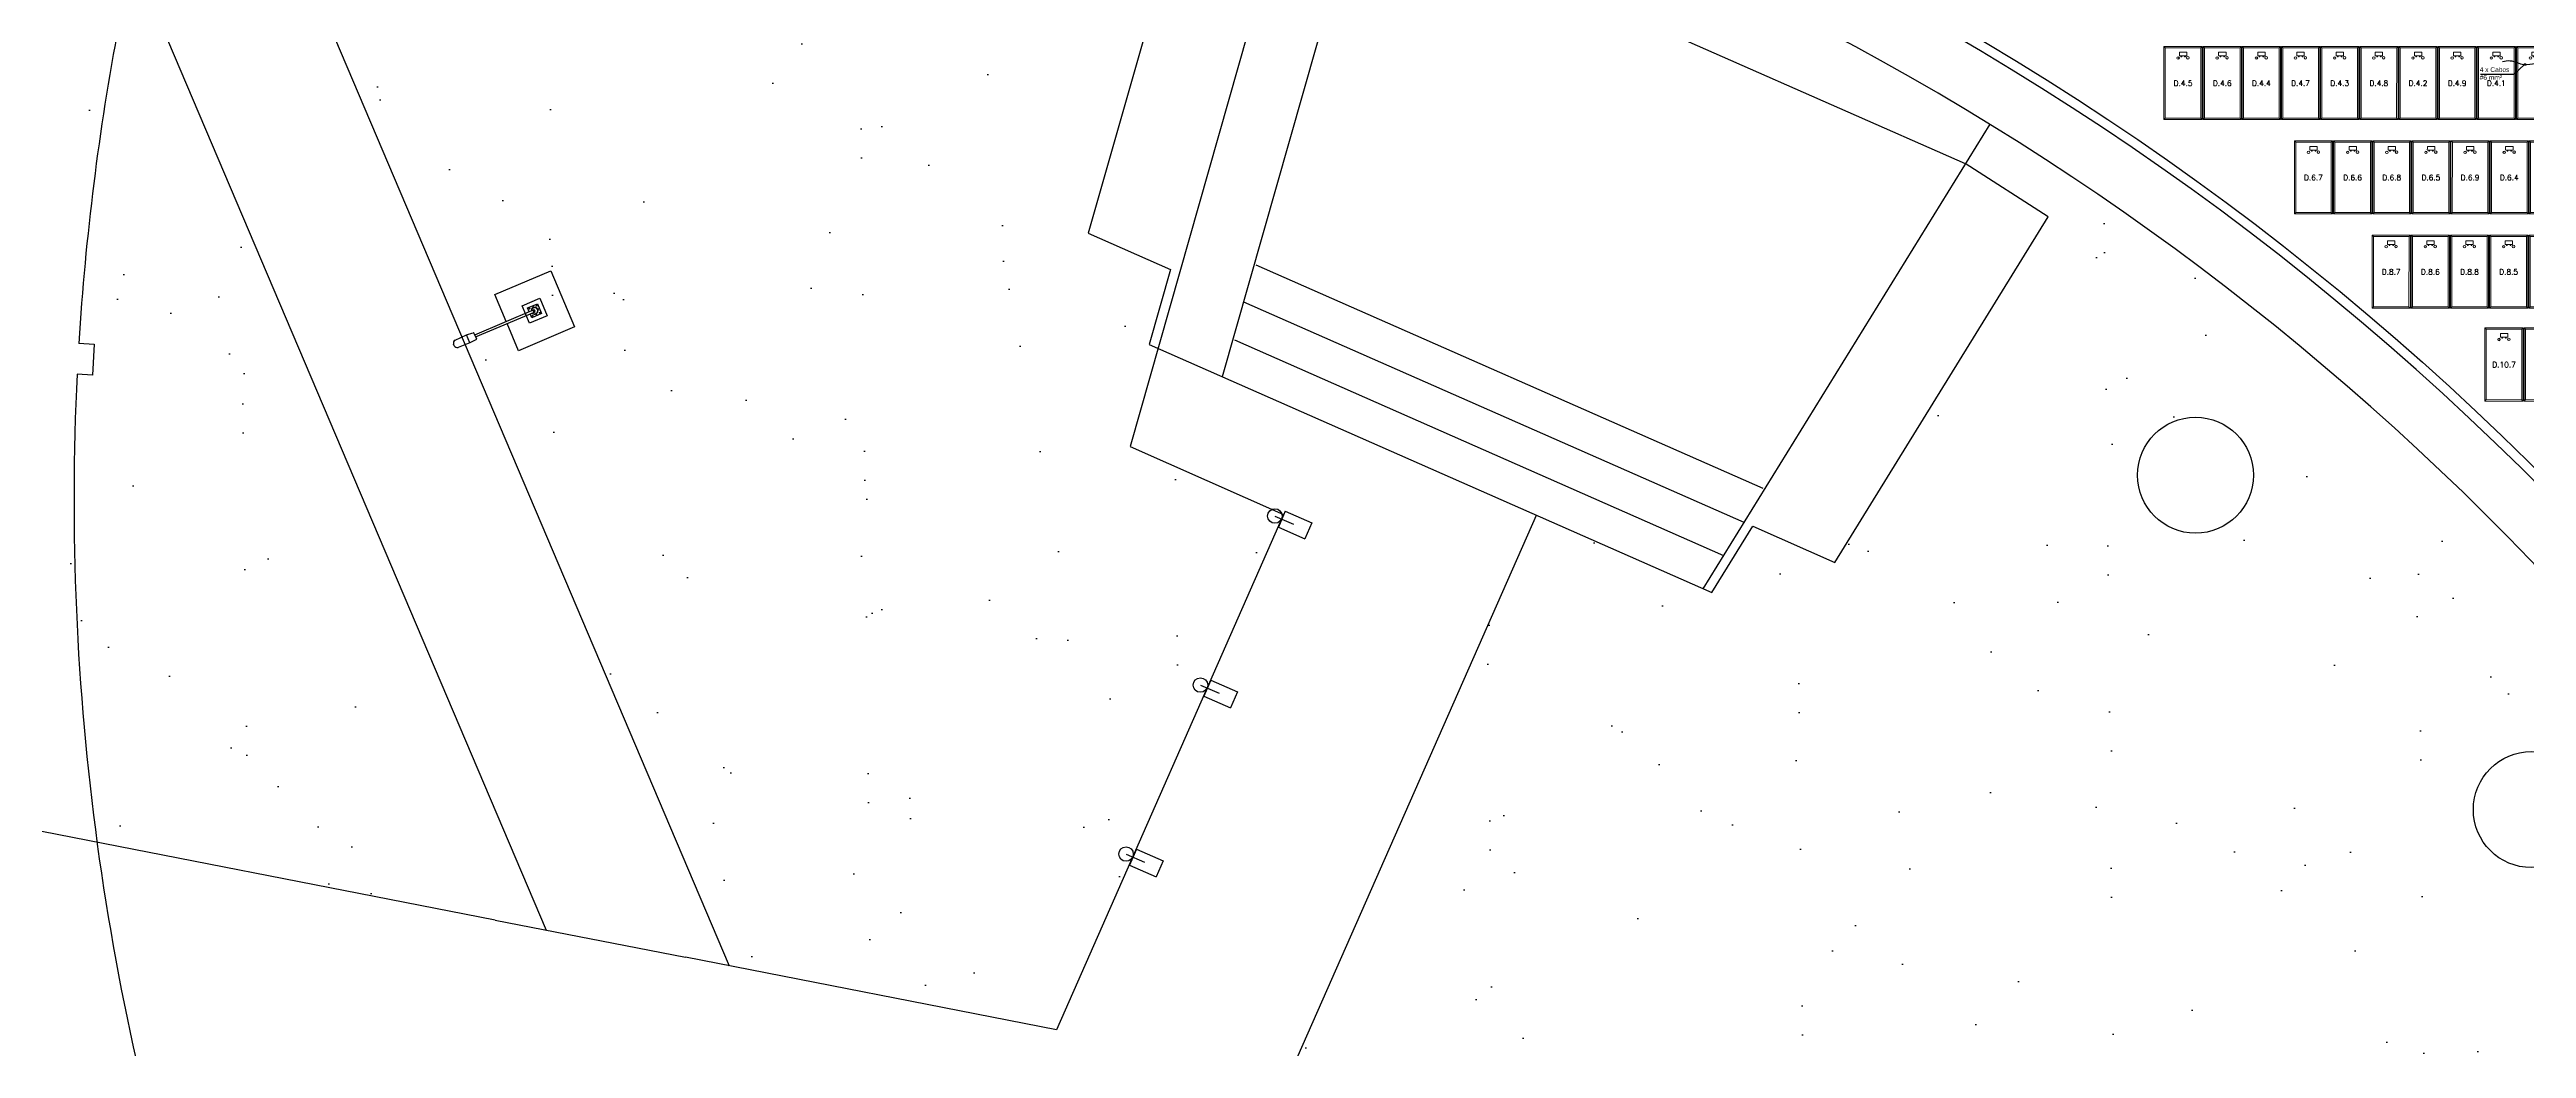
# Model space of a CAD drawing. Header units: metres. Extents: x 1796 to 5645, y -4719 to 2384.
# Drawn here: x 2002.1 to 2066.2, y -1213.4 to -1187.6 of the extents above; entities that cross this region are included whole.
import ezdxf

# ---------------------------------------------------------------- set-up
doc = ezdxf.new("R2010")
doc.units = ezdxf.units.M
doc.header["$MEASUREMENT"] = 0
doc.linetypes.add('BSB2F2-ARQ-PLAN-CORE-13-15P-ZA$1${ Batten }', pattern=[0])
for name, color, linetype in [('ARQUITETURA', 253, 'CONTINUOUS'), ('COPEX', 4, 'BSB2F2-ARQ-PLAN-CORE-13-15P-ZA$1${ Batten }'), ('MÓDULOS FV', 7, 'CONTINUOUS')]:
    doc.layers.add(name, color=color, linetype=linetype)
doc.layers.add('MOD_ALOCADOS_A', color=5, linetype='CONTINUOUS', lineweight=9)
doc.layers.add('MODULOS_PV', color=2, linetype='CONTINUOUS', lineweight=9)
doc.styles.add('ARIAL', font='arial.ttf')
doc.styles.add('R120-500', font='romans.shx', dxfattribs={"height": 1.5})
pattern_1 = [(350.62296, (1466.5355, -762.2295), (4.089919, 4.08927), [0, -4.56, 0, -5.1, 0, -4.875]), (320.623, (1466.5355, -762.2295), (9.808834, 1.91215), [0, -2.46, 0, -4.11, 0, -1.575]), (280.62296, (1464.013, -759.536), (6.39856, -6.807323), [0, -1.5, 0, -5.4, 0, -7.05]), (270.623, (1464.013, -759.536), (8.08648, -4.78256), [0, -0.75, 0, -3.54, 0, -4.05])]

# ---------------------------------------------------------------- blocks, each defined once
blk = doc.blocks.new('modulo')
at = {"layer": 'MODULOS_PV', "color": 8}
for p, q in [((-0.751, 2.014), (-0.753, 2.063)), ((-1.381, 1.342), (-1.43, 1.34)), ((0.577, 0.769), (0.626, 0.771)), ((-0.053, 0.097), (-0.051, 0.048))]:
    blk.add_line(p, q, dxfattribs=at)
for points in [[(-1.43, 1.34), (-0.753, 2.063), (0.626, 0.771), (-0.051, 0.048)], [(-1.381, 1.342), (-0.751, 2.014), (0.577, 0.769), (-0.053, 0.097)]]:
    blk.add_lwpolyline(points, close=True, dxfattribs=at)
for points in [[(-0.956, 1.498), (-0.935, 1.478), (-0.922, 1.492), (-0.943, 1.512)], [(-0.878, 1.581), (-0.857, 1.562), (-0.87, 1.548), (-0.891, 1.567)]]:
    blk.add_lwpolyline(points, dxfattribs=at)
at = {"layer": 'MODULOS_PV', "color": 1}
blk.add_circle((-0.963, 1.403), 0.0332, dxfattribs=at)
at = {"layer": 'MODULOS_PV', "color": 8}
blk.add_circle((-0.793, 1.591), 0.0332, dxfattribs=at)
blk.add_open_spline([(-0.986, 1.473), (-1.006, 1.493), (-1.027, 1.512), (-1.048, 1.532), (-1.048, 1.532), (-1.049, 1.534), (-1.049, 1.536), (-1.048, 1.538), (-1.048, 1.539), (-1.007, 1.583), (-0.966, 1.627), (-0.925, 1.67), (-0.924, 1.671), (-0.922, 1.672), (-0.919, 1.672), (-0.918, 1.671), (-0.917, 1.671), (-0.897, 1.652), (-0.876, 1.632), (-0.855, 1.613), (-0.855, 1.612), (-0.854, 1.611), (-0.854, 1.608), (-0.855, 1.606), (-0.855, 1.605), (-0.896, 1.561), (-0.937, 1.518), (-0.978, 1.474), (-0.979, 1.473), (-0.981, 1.472), (-0.984, 1.472), (-0.985, 1.473), (-0.986, 1.473)], degree=3, knots=[0, 0, 0, 0, 1, 1, 1, 1.002534, 1.003925, 1.008052, 1.008052, 1.008052, 2.008052, 2.008052, 2.008052, 2.012179, 2.01357, 2.016104, 2.016104, 2.016104, 3.016104, 3.016104, 3.016104, 3.018638, 3.02003, 3.024156, 3.024156, 3.024156, 4.024156, 4.024156, 4.024156, 4.028283, 4.029675, 4.032208, 4.032208, 4.032208, 4.032208], dxfattribs=at)
at = {"layer": 'MODULOS_PV', "color": 1, "insert": (-0.997, 1.409), "char_height": 0.0572, "width": 0.10748, "attachment_point": 1, "rotation": 46.87223}
blk.add_mtext('+', dxfattribs=at)
at = {"layer": 'MODULOS_PV', "color": 8, "insert": (-0.827, 1.597), "char_height": 0.0572, "width": 0.10748, "attachment_point": 1, "rotation": 46.87223}
blk.add_mtext('-', dxfattribs=at)

msp = doc.modelspace()

# ---------------------------------------------------------------- hatches: boundary and pattern name
at = {"layer": 'ARQUITETURA'}
h = msp.add_hatch(dxfattribs=at)
h.set_pattern_fill('AR-SAND', color=116, scale=3, angle=-46.87704, style=0)
h.set_pattern_definition(pattern_1)
h.paths.add_polyline_path([(2005.926, -1176.011), (2011.481, -1177.051), (2011.762, -1182.232), (2013.85, -1188.788), (2015.045, -1193.275), (2016.47, -1200.453), (2020.438, -1211.407), (2019.663, -1211.256), (2004.648, -1175.957), (2004.347, -1174.315), (2005.515, -1174.1)])
edge = h.paths.add_edge_path()
edge.add_line((2001.722, -1179.297), (1999.392, -1178.857))
edge.add_line((1999.392, -1178.857), (2000.761, -1183.752))
edge.add_line((2000.761, -1183.752), (2002.49, -1184.228))
edge.add_line((2002.49, -1184.228), (2004.036, -1186.015))
edge.add_line((2004.036, -1186.015), (2004.69, -1192.706))
edge.add_line((2004.69, -1192.706), (2007.184, -1195.369))
edge.add_line((2007.184, -1195.369), (2009.963, -1201.075))
edge.add_line((2009.963, -1201.075), (2013.609, -1210.073))
edge.add_line((2013.609, -1210.073), (2014.922, -1210.329))
edge.add_line((2014.922, -1210.329), (2001.72, -1179.293))
h = msp.add_hatch(dxfattribs=at)
h.set_pattern_fill('AR-SAND', color=116, scale=3, angle=-46.87704, style=0)
h.set_pattern_definition(pattern_1)
h.paths.add_polyline_path([(2034.003, -1199.578), (2030.034, -1197.824), (2030.756, -1195.285), (2030.525, -1195.183), (2031.078, -1193.241), (2028.953, -1192.304), (2031.828, -1182.199), (2034.292, -1182.856), (2034.62, -1181.702, 0.00088), (2034.38, -1181.633), (2031.277, -1180.832), (2028.142, -1180.171), (2017.035, -1178.091), (2010.572, -1176.881), (2018.535, -1211.035), (2028.131, -1212.91)])
h = msp.add_hatch(dxfattribs=at)
h.set_pattern_fill('AR-SAND', color=116, scale=3, angle=-46.87704, style=0)
h.set_pattern_definition(pattern_1)
edge = h.paths.add_edge_path()
edge.add_arc((1971.325, -1273.05), 92, 93.82041, 111.90763)
edge.add_line((1936.999, -1187.694), (1937.559, -1189.085))
edge.add_arc((1971.325, -1273.05), 90.5, 111.90763, 114.20354)
edge.add_line((1934.222, -1190.505), (1933.608, -1189.137))
edge.add_arc((1971.325, -1273.05), 92, 114.20328, 121.57407)
edge.add_line((1923.154, -1194.669), (1910.162, -1202.654))
edge.add_line((1910.162, -1202.654), (1908.838, -1200.501))
edge.add_arc((1971.325, -1273.05), 95.75, 93.77161, 130.73854, ccw=False)
edge.add_line((1965.027, -1177.507), (1965.195, -1181.254))
edge = h.paths.add_edge_path()
edge.add_arc((1971.325, -1273.05), 92, 79.39324, 91.32909)
edge.add_line((1969.191, -1181.075), (1969.023, -1177.328))
edge.add_arc((1971.325, -1273.05), 95.75, 79.39324, 91.37788, ccw=False)
edge.add_line((1988.95, -1178.936), (2001.352, -1181.259))
edge.add_line((2001.352, -1181.259), (2013.609, -1210.073))
edge.add_line((2013.609, -1210.073), (1999.373, -1207.291))
edge.add_line((1999.373, -1207.291), (1985.934, -1214.289))
edge.add_line((1985.934, -1214.289), (1979.219, -1214.591))
edge.add_line((1979.219, -1214.591), (1980.336, -1202.624))
edge.add_arc((1971.325, -1273.05), 71, 79.39324, 82.70853, ccw=False)
edge.add_line((1984.394, -1203.263), (1999.541, -1206.1))
edge.add_arc((2068.683, -1199.209), 69.485, 169.39324, 185.69147, ccw=False)
edge.add_line((2000.386, -1186.419), (1987.983, -1184.096))
edge.add_line((1987.983, -1184.096), (1988.26, -1182.622))
h = msp.add_hatch(dxfattribs=at)
h.set_pattern_fill('AR-SAND', color=116, scale=3, angle=-46.87704, style=0)
h.set_pattern_definition(pattern_1)
edge = h.paths.add_edge_path(flags=16)
edge.add_arc((2066.287, -1207.214), 1.5, 0, 360)
edge = h.paths.add_edge_path(flags=16)
edge.add_arc((2057.599, -1198.564), 1.5, 0, 360)
edge = h.paths.add_edge_path(flags=16)
edge.add_arc((2073.665, -1217.85), 1.5, 0, 360)
edge = h.paths.add_edge_path()
edge.add_line((2077.352, -1309.792), (2085.445, -1302.211))
edge.add_line((2085.445, -1302.211), (2073.239, -1273.427))
edge.add_line((2073.239, -1273.427), (2067.011, -1271.396))
edge.add_line((2067.011, -1271.396), (2078.13, -1237.298))
edge.add_line((2078.13, -1237.298), (2099.861, -1244.384))
edge.add_line((2099.861, -1244.384), (2105.891, -1225.893))
edge.add_line((2105.891, -1225.893), (2099.905, -1223.941))
edge.add_line((2099.905, -1223.941), (2088.659, -1230.952))
edge.add_line((2088.659, -1230.952), (2087.386, -1231.745))
edge.add_line((2087.386, -1231.745), (2081.302, -1221.986))
edge.add_line((2081.302, -1221.986), (2075.324, -1212.397))
edge.add_arc((2015.073, -1249.958), 71, 31.93963, 58.40362)
edge.add_line((2052.273, -1189.483), (2051.642, -1190.504))
edge.add_line((2051.642, -1190.504), (2053.79, -1191.88))
edge.add_line((2053.79, -1191.88), (2048.269, -1200.819))
edge.add_line((2048.269, -1200.819), (2046.144, -1199.883))
edge.add_line((2046.144, -1199.883), (2045.083, -1201.601))
edge.add_line((2045.083, -1201.601), (2040.549, -1199.602))
edge.add_line((2040.549, -1199.602), (2026.147, -1232.207))
edge.add_line((2026.147, -1232.207), (2038.654, -1250.543))
edge.add_line((2038.654, -1250.543), (2041.807, -1254.475))
edge.add_line((2041.807, -1254.475), (2044.458, -1252.416))
edge.add_arc((2056.298, -1243.206), 15, -76.24288, 217.88029, ccw=False)
edge.add_line((2059.865, -1257.775), (2060.07, -1259.076))
edge.add_line((2060.07, -1259.076), (2062.972, -1258.62))
edge.add_line((2062.972, -1258.62), (2063.461, -1261.731))
edge.add_line((2063.461, -1261.731), (2056.398, -1262.842))
edge.add_line((2056.398, -1262.842), (2055.909, -1259.731))
edge.add_line((2055.909, -1259.731), (2057.581, -1259.468))
edge.add_line((2057.581, -1259.468), (2057.377, -1258.167))
edge.add_arc((2056.298, -1243.206), 15, 229.73446, 274.12525, ccw=False)
edge.add_line((2046.603, -1254.651), (2042.748, -1259.156))
edge.add_line((2042.748, -1259.156), (2047.014, -1260.547))
edge.add_line((2047.014, -1260.547), (2045.299, -1265.809))
edge.add_line((2045.299, -1265.809), (2040.345, -1264.193))
edge.add_line((2040.345, -1264.193), (2039.012, -1268.282))
edge.add_line((2039.012, -1268.282), (2061.183, -1275.512))
edge.add_line((2061.183, -1275.512), (2054.053, -1297.379))
edge.add_line((2054.053, -1297.379), (2078.772, -1305.439))
edge.add_line((2078.772, -1305.439), (2077.352, -1309.792))

# ---------------------------------------------------------------- linework, layer by layer
for p, q in [((2004.648, -1175.957), (2019.663, -1211.256)), ((2001.72, -1179.293), (2014.922, -1210.329)), ((2034.622, -1181.696), (2030.034, -1197.824)), ((2031.828, -1182.199), (2028.953, -1192.304)), ((2034.292, -1182.856), (2051.642, -1190.504)), ((2035.756, -1184.288), (2032.419, -1196.018)), ((2052.273, -1189.483), (2044.852, -1201.499)), ((2053.79, -1191.88), (2051.642, -1190.504)), ((2048.269, -1200.819), (2053.79, -1191.88)), ((2028.953, -1192.304), (2031.078, -1193.241)), ((2033.291, -1193.124), (2046.4, -1198.903)), ((2013.594, -1193.892), (2015.045, -1193.275)), ((2015.045, -1193.275), (2015.662, -1194.726)), ((2031.078, -1193.241), (2030.525, -1195.183)), ((2013.078, -1194.933), (2014.615, -1194.28)), ((2013.101, -1194.988), (2014.638, -1194.334)), ((2013.89, -1194.588), (2013.594, -1193.892)), ((2014.305, -1194.179), (2014.758, -1193.986)), ((2014.498, -1194.632), (2014.305, -1194.179)), ((2014.447, -1194.236), (2014.701, -1194.128)), ((2014.488, -1194.334), (2014.447, -1194.236)), ((2014.509, -1194.25), (2014.482, -1194.261)), ((2014.501, -1194.269), (2014.49, -1194.242)), ((2014.951, -1194.439), (2014.498, -1194.632)), ((2014.555, -1194.49), (2014.512, -1194.388)), ((2014.809, -1194.382), (2014.555, -1194.49)), ((2014.588, -1194.436), (2014.561, -1194.447)), ((2014.569, -1194.428), (2014.58, -1194.455)), ((2014.572, -1194.183), (2014.591, -1194.228)), ((2014.576, -1194.181), (2014.596, -1194.226)), ((2014.611, -1194.346), (2014.588, -1194.291)), ((2014.638, -1194.334), (2014.615, -1194.28)), ((2014.629, -1194.306), (2014.625, -1194.308)), ((2014.625, -1194.308), (2014.627, -1194.312)), ((2014.631, -1194.31), (2014.625, -1194.308)), ((2014.629, -1194.306), (2014.627, -1194.312)), ((2014.631, -1194.31), (2014.627, -1194.312)), ((2014.629, -1194.306), (2014.631, -1194.31)), ((2014.661, -1194.392), (2014.68, -1194.437)), ((2014.665, -1194.39), (2014.684, -1194.435)), ((2014.668, -1194.182), (2014.695, -1194.171)), ((2014.676, -1194.163), (2014.687, -1194.19)), ((2014.701, -1194.128), (2014.809, -1194.382)), ((2014.754, -1194.253), (2014.709, -1194.272)), ((2014.756, -1194.257), (2014.711, -1194.277)), ((2014.774, -1194.357), (2014.747, -1194.368)), ((2014.755, -1194.349), (2014.766, -1194.376)), ((2014.758, -1193.986), (2014.951, -1194.439)), ((2032.971, -1194.076), (2045.913, -1199.781)), ((2002.835, -1195.153), (2003.235, -1195.175)), ((2012.571, -1195.073), (2012.864, -1194.933)), ((2012.953, -1195.142), (2012.649, -1195.257)), ((2012.864, -1194.933), (2013.033, -1194.878)), ((2012.953, -1195.142), (2012.864, -1194.933)), ((2013.11, -1195.059), (2012.953, -1195.142)), ((2013.059, -1194.888), (2013.121, -1195.033)), ((2014.211, -1195.343), (2013.913, -1194.643)), ((2015.662, -1194.726), (2014.211, -1195.343)), ((2032.738, -1195.066), (2045.383, -1200.64)), ((2003.235, -1195.175), (2003.19, -1195.974)), ((2012.548, -1195.214), (2012.532, -1195.175)), ((2030.525, -1195.183), (2045.083, -1201.601)), ((2003.19, -1195.974), (2002.791, -1195.954)), ((2030.034, -1197.824), (2034.003, -1199.578)), ((2026.147, -1232.207), (2040.549, -1199.602)), ((2034.003, -1199.578), (2028.131, -1212.91)), ((2033.779, -1199.62), (2034.26, -1199.832)), ((2034.05, -1199.494), (2033.869, -1199.905)), ((2034.05, -1199.494), (2034.736, -1199.796)), ((2033.869, -1199.905), (2034.555, -1200.208)), ((2034.736, -1199.796), (2034.555, -1200.208)), ((2045.083, -1201.601), (2046.144, -1199.883)), ((2046.144, -1199.883), (2048.269, -1200.819)), ((2031.854, -1203.992), (2032.334, -1204.203)), ((2032.125, -1203.865), (2031.943, -1204.277)), ((2032.125, -1203.865), (2032.811, -1204.167)), ((2031.943, -1204.277), (2032.63, -1204.579)), ((2032.811, -1204.167), (2032.63, -1204.579)), ((2013.609, -1210.073), (1999.373, -1207.291)), ((2029.929, -1208.363), (2030.409, -1208.575)), ((2030.199, -1208.236), (2030.018, -1208.648)), ((2030.199, -1208.236), (2030.886, -1208.539)), ((2030.886, -1208.539), (2030.704, -1208.951)), ((2030.018, -1208.648), (2030.704, -1208.951)), ((2013.609, -1210.073), (2018.535, -1211.035)), ((2028.131, -1212.91), (2018.535, -1211.035))]:
    msp.add_line(p, q, dxfattribs=at)
msp.add_lwpolyline([(2006.496, -1174.337), (2028.464, -1178.451, -0.210066), (2076.809, -1211.471)], format="xyb", dxfattribs=at)
for centre, radius in [((2014.495, -1194.256), 0.00985), ((2014.574, -1194.442), 0.00985), ((2014.681, -1194.177), 0.00985), ((2014.76, -1194.362), 0.00985), ((2057.599, -1198.564), 1.5), ((2033.779, -1199.62), 0.188), ((2031.854, -1203.992), 0.188), ((2066.287, -1207.214), 1.5), ((2029.929, -1208.363), 0.188)]:
    msp.add_circle(centre, radius, dxfattribs=at)
for centre, radius, start, end in [((2015.073, -1249.958), 90.5, 31.93963, 79.39324), ((2015.073, -1249.958), 90.25, 31.93963, 79.39324), ((2015.073, -1249.958), 92, 41.65318, 63.57537), ((2015.073, -1249.958), 72.5, 31.93963, 79.39324), ((2015.073, -1249.958), 71, 31.93963, 74.22149), ((2068.814, -1199.224), 66.104, 169.2713, 176.46927), ((2014.628, -1194.309), 0.0887, 220.83437, 181.87433), ((2014.628, -1194.309), 0.0798, 222.88957, 179.3874), ((2012.605, -1195.144), 0.0788, 115.4555, 203.04278), ((2013.041, -1194.896), 0.0197, 23.04278, 113.04278), ((2013.103, -1195.041), 0.0197, 293.04278, 23.04278), ((2012.621, -1195.183), 0.0788, 203.04278, 290.63006), ((2068.683, -1199.209), 65.973, 177.1722, 198.33126), ((2068.683, -1199.209), 69.483, 184.40839, 198.34882)]:
    msp.add_arc(centre, radius, start, end, dxfattribs=at)
at = {"layer": 'COPEX'}
msp.add_lwpolyline([(2066.109, -1187.941), (2065.833, -1188.199), (2064.975, -1188.199)], dxfattribs=at)
at = {"layer": 'COPEX', "extrusion": (0, 0, -1)}
msp.add_ellipse((2066.121, -1187.942), major_axis=(-0.0324, 0), ratio=0.310221, dxfattribs=at)
at = {"layer": 'COPEX'}
msp.add_spline([(2065.539, -1187.862), (2065.74, -1187.842), (2066.098, -1187.94), (2066.396, -1187.905)], degree=3, dxfattribs=at)

# ---------------------------------------------------------------- block references
at = {"layer": 'MÓDULOS FV', "rotation": 313.12783086684}
for p in [(2056.782, -1189.435), (2057.795, -1189.435), (2058.808, -1189.435), (2059.821, -1189.435), (2060.834, -1189.435), (2061.847, -1189.435), (2062.86, -1189.435), (2063.873, -1189.435), (2064.886, -1189.435), (2065.899, -1189.435), (2066.912, -1189.435), (2060.156, -1191.875), (2061.169, -1191.875), (2062.182, -1191.875), (2063.195, -1191.875), (2064.208, -1191.875), (2065.221, -1191.875), (2066.234, -1191.875), (2062.166, -1194.315), (2063.179, -1194.315), (2064.192, -1194.315), (2065.205, -1194.315), (2066.218, -1194.315), (2065.086, -1196.715), (2066.099, -1196.715)]:
    msp.add_blockref('modulo', p, dxfattribs=at)

# ---------------------------------------------------------------- texts
at = {"layer": 'COPEX', "insert": (2064.951, -1188.011), "char_height": 0.1222, "attachment_point": 1, "style": 'ARIAL'}
msp.add_mtext_dynamic_manual_height_columns('4 x Cabos \\P#6 mm² ', width=1.50424, gutter_width=7.5, heights=[0], dxfattribs=at)
at = {"layer": 'MOD_ALOCADOS_A', "color": 5, "char_height": 0.14, "attachment_point": 5, "style": 'R120-500'}
for s, heights, insert in [('D.4.5', [0], (2057.277, -1188.425)), ('D.4.6', [0], (2058.29, -1188.425)), ('D.4.4', [0], (2059.303, -1188.425)), ('D.4.7', [0], (2060.316, -1188.425)), ('D.4.3', [0], (2061.329, -1188.425)), ('D.4.8', [0], (2062.342, -1188.425)), ('D.4.2', [0], (2063.355, -1188.425)), ('D.4.9', [0.14], (2064.368, -1188.425)), ('D.4.1', [0], (2065.381, -1188.425)), ('D.10.7', [0], (2065.58, -1195.705))]:
    msp.add_mtext_dynamic_manual_height_columns(s, width=0.992, gutter_width=7.5, heights=heights, dxfattribs=dict(at, insert=insert))
at = {"layer": 'MOD_ALOCADOS_A', "color": 4, "char_height": 0.14, "attachment_point": 5, "style": 'R120-500'}
for s, insert in [('D.6.7', (2060.65, -1190.865)), ('D.6.6', (2061.663, -1190.865)), ('D.6.8', (2062.676, -1190.865)), ('D.6.5', (2063.689, -1190.865)), ('D.6.9', (2064.702, -1190.865)), ('D.6.4', (2065.715, -1190.865))]:
    msp.add_mtext_dynamic_manual_height_columns(s, width=0.992, gutter_width=7.5, heights=[0], dxfattribs=dict(at, insert=insert))
at = {"layer": 'MOD_ALOCADOS_A', "color": 2, "char_height": 0.14, "attachment_point": 5, "style": 'R120-500'}
for s, insert in [('D.8.7', (2062.661, -1193.305)), ('D.8.6', (2063.674, -1193.305)), ('D.8.8', (2064.687, -1193.305)), ('D.8.5', (2065.7, -1193.305))]:
    msp.add_mtext_dynamic_manual_height_columns(s, width=0.992, gutter_width=7.5, heights=[0], dxfattribs=dict(at, insert=insert))

doc.saveas('drawing.dxf')
